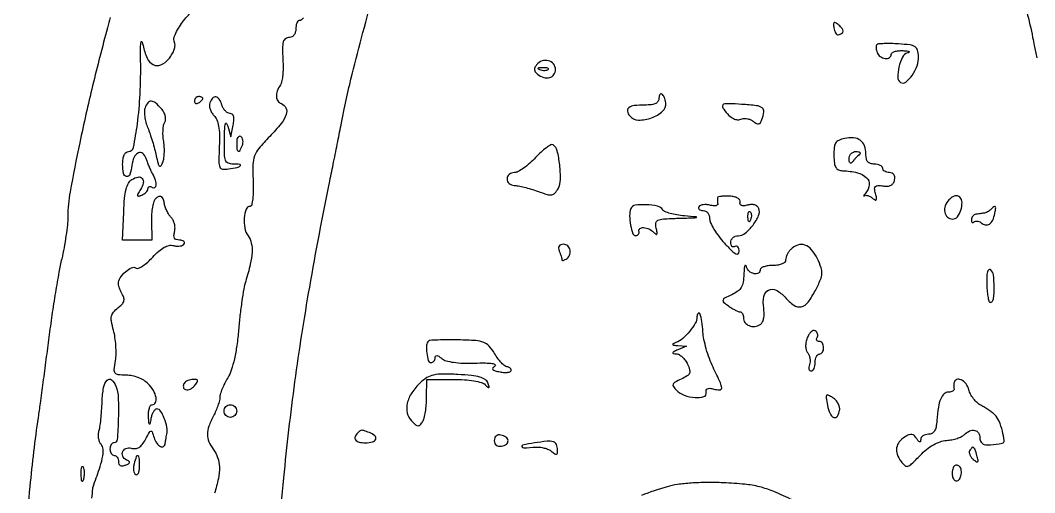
# Model space of a CAD drawing. Extents: x 0 to 5034, y 0 to 2560.
# Drawn here: x 1663.8 to 1904, y 1604.2 to 1716.1 of the extents above; entities that cross this region are included whole.
import ezdxf

# ---------------------------------------------------------------- set-up
doc = ezdxf.new("R2010")
doc.units = 0

msp = doc.modelspace()

# ---------------------------------------------------------------- linework, layer by layer
for points in [[(1723.983033, 1581.5, -0.006401), (1726.169754, 1607.678054, -0.00962), (1728.807759, 1630.440035, -0.009744), (1732.291356, 1652.865859, -0.006816), (1737.052876, 1678, 0.000376), (1737.964803, 1682.496251, 0.000304), (1738.937334, 1687.325, 0.000307), (1739.82931, 1691.781903, 0.000793), (1740.466001, 1695, -0.012252), (1741.765615, 1700.860086, -0.002818), (1744.255261, 1710.676617, -0.003012), (1746.903637, 1720.630469, -0.008636)], [(1680.726098, 1602.837804, -0.006817), (1680.933182, 1605.046619, -0.060143), (1681.153652, 1606, 0.00677), (1682.679255, 1610.39857, 0.035326), (1683.312784, 1612.882831, 0.070559), (1683.374083, 1614.487226, 0.148586), (1682.895953, 1615.62537, -0.081203), (1682.531146, 1616.247035, -0.052043), (1682.311772, 1617.056578, -0.050837), (1682.260758, 1617.91948, -0.065281), (1682.397433, 1618.702012, 0.040869), (1682.626557, 1619.719003, 0.00878), (1682.847267, 1621.514029, 0.009114), (1683.02898, 1623.608195, 0.008583), (1683.138652, 1625.75, -0.033622), (1683.474169, 1629.053564, -0.140221), (1684.330333, 1630.839344, -0.415705), (1685.372939, 1630.899012, -0.11896), (1686.393011, 1629.418213, -0.082221), (1686.954759, 1626.679882, -0.016888), (1686.97699, 1621.729535, -0.009569), (1686.732536, 1616.684649, -0.394563), (1686, 1616, 0.148195), (1685.618646, 1615.884432, 0.098894), (1685.29375, 1615.559375, 0.082425), (1685.074694, 1615.073457, 0.064853), (1685, 1614.5, 0.064853), (1685.074694, 1613.926543, 0.082425), (1685.29375, 1613.440625, 0.098894), (1685.618646, 1613.115568, 0.148195), (1686, 1613, -0.145266), (1686.381345, 1612.886819, -0.099317), (1686.70625, 1612.568594, -0.083434), (1686.925222, 1612.092793, -0.066306), (1687, 1611.531385, 0.093275), (1687.111475, 1610.939023, 0.18996), (1687.428281, 1610.597226, 0.150775), (1687.955891, 1610.518251, 0.053976), (1688.699438, 1610.714905, 0.0309), (1689.357444, 1611.015238, 0.160643), (1689.629388, 1611.300063, 0.339111), (1689.575078, 1611.55464, 0.096544), (1689.199438, 1611.766854, -0.16569), (1688.156097, 1612.560251, -0.219138), (1687.96738, 1613.72377, -0.22458), (1688.726542, 1614.602562, -0.169663), (1690.015053, 1614.706315, 0.083629), (1691.025087, 1614.616276, 0.118475), (1691.879997, 1614.893723, 0.095126), (1692.643855, 1615.590274, 0.039807), (1693.389318, 1616.773518, -0.005689), (1694.318581, 1618.499031, -0.220495), (1694.662493, 1618.750504, -0.368777), (1694.960225, 1618.584245, -0.011895), (1695.441653, 1617.183834, 0.070476), (1696.064398, 1615.88821, 0.121509), (1696.942928, 1615.085719, 0.267181), (1697.667929, 1615.102979, 0.234979), (1698.076511, 1615.75, -0.01172), (1698.125288, 1616.137861, -0.003607), (1698.216749, 1616.720312, -0.003607), (1698.328517, 1617.37071, -0.00395), (1698.446474, 1618, 0.093958), (1698.456379, 1619.699166, 0.047786), (1697.869878, 1621.761782, 0.0469), (1696.991089, 1623.507912, 0.25822), (1696.101775, 1624, 0.192664), (1695.701526, 1623.839827, 0.06362), (1695.294585, 1623.339062, 0.052367), (1694.942392, 1622.611254, 0.038964), (1694.705733, 1621.75, -0.00362), (1694.441828, 1620.431321, -0.574721), (1694.325405, 1620.392379, -0.200802), (1694.224735, 1620.598669, -0.002047), (1694.136182, 1622.25, -0.034549), (1694.156822, 1623.303435, -0.053976), (1694.333753, 1624.192188, -0.072061), (1694.626581, 1624.801136, -0.249675), (1695, 1625, 0.294691), (1695.787782, 1625.508462, 0.156733), (1695.924629, 1626.708539, 0.08771), (1695.269676, 1628.385376, 0.059585), (1694, 1630, 0.061599), (1692.989139, 1630.788356, 0.041932), (1691.678048, 1631.430597, 0.041195), (1690.245568, 1631.857035, 0.051795), (1688.869158, 1632, -0.022767), (1686.954318, 1632.087237, -0.213384), (1686.252116, 1632.481418, -0.185357), (1686.022973, 1633.302132, -0.016649), (1686.299721, 1635.459541, 0.036071), (1686.441505, 1637.052631, 0.020321), (1686.394941, 1638.993965, 0.020197), (1686.187804, 1640.959348, 0.031012), (1685.835515, 1642.633544, -0.01935), (1685.335073, 1644.764109, -0.096978), (1685.33671, 1645.98395, -0.13274), (1685.797764, 1646.917743, -0.049349), (1686.87875, 1647.924003, 0.038235), (1687.802804, 1648.746685, 0.105518), (1688.260886, 1649.482761, 0.13951), (1688.311429, 1650.212115, 0.090383), (1687.989111, 1651, -0.030203), (1687.62106, 1651.660761, -0.024787), (1687.307683, 1652.40558, -0.025475), (1687.088168, 1653.120893, -0.058523), (1687.015313, 1653.678571, -0.150024), (1687.410896, 1655.029628, -0.065001), (1688.648122, 1656.461856, -0.068636), (1690.110367, 1657.443965, -0.257462), (1691.176273, 1657.391057, 0.246577), (1691.754011, 1657.350511, 0.041773), (1692.758185, 1657.895111, 0.03732), (1693.934167, 1658.798491, 0.025256), (1695.136139, 1659.98791, -0.025971), (1696.571246, 1661.403976, -0.05545), (1697.840933, 1662.302777, -0.075367), (1698.986207, 1662.727032, -0.115534), (1700.03949, 1662.699924, 0.047166), (1700.830219, 1662.571086, 0.055662), (1701.587197, 1662.604381, 0.064697), (1702.201275, 1662.783877, 0.152064), (1702.558021, 1663.09388, 0.175788), (1702.629549, 1663.436942, 0.188743), (1702.461308, 1663.733827, 0.117061), (1702.044444, 1663.93472, 0.054056), (1701.442386, 1664, -0.081487), (1700.709661, 1664.120213, -0.1841), (1700.2825, 1664.472299, -0.147262), (1700.142295, 1665.085155, -0.047099), (1700.294349, 1666.017591, 0.068557), (1700.398226, 1666.887278, 0.05383), (1700.279175, 1667.830314, 0.055051), (1699.968026, 1668.701252, 0.083262), (1699.501792, 1669.355351, -0.0541), (1698.971099, 1670.015243, -0.03033), (1698.469309, 1670.915345, -0.029918), (1698.067792, 1671.897418, -0.042554), (1697.840811, 1672.812115, 0.039213), (1697.609677, 1673.770869, 0.155867), (1697.260248, 1674.256011, 0.219525), (1696.775253, 1674.356934, 0.083243), (1696.120944, 1674.085577, 0.144673), (1695.541587, 1673.430594, 0.051555), (1695.12818, 1672.238588, 0.040496), (1694.883474, 1670.618032, 0.022251), (1694.834446, 1668.611222), (1694.927004, 1664), (1691.459533, 1664), (1687.992062, 1664), (1688.246031, 1670.643919, -0.012415), (1688.452765, 1673.91917, -0.040133), (1688.817221, 1676.066943, -0.064036), (1689.377482, 1677.485237, -0.126967), (1690.202036, 1678.358549, -0.090555), (1691.656711, 1678.941098, -0.272314), (1692.629208, 1678.606424, -0.242546), (1692.881854, 1677.535678, -0.078677), (1692.226778, 1675.991522, 0.010476), (1691.595653, 1674.932158, 0.183726), (1691.535758, 1674.543609, 0.423702), (1691.756412, 1674.405638, 0.030927), (1692.514633, 1674.643989, 0.051929), (1693.082754, 1674.932698, 0.05597), (1693.563673, 1675.326202, 0.062951), (1693.891557, 1675.759778, 0.131179), (1694, 1676.166006, -0.126107), (1694.080068, 1676.478418, -0.188867), (1694.29375, 1676.656828, -0.147995), (1694.617398, 1676.666051, -0.072176), (1695, 1676.5, 0.256973), (1695.635106, 1676.467891, 0.281038), (1695.965349, 1676.982769, 0.092233), (1695.766668, 1678.20164, 0.036224), (1695.072998, 1679.763569, -0.014429), (1694.676314, 1680.5612, -0.008679), (1694.24983, 1681.528414, -0.008688), (1693.858883, 1682.505626, -0.014994), (1693.572472, 1683.333158, 0.141457), (1692.776958, 1684.536153, 0.298694), (1691.714451, 1684.669627, 0.178384), (1690.707406, 1683.614725, 0.072955), (1690.183578, 1681.672881, -0.048114), (1689.725926, 1679.566952, -0.367682), (1688.929605, 1679.072152, -0.321091), (1688.199568, 1679.780172, -0.044861), (1688, 1682, -0.03468), (1688.088388, 1683.272823, -0.074526), (1688.366542, 1684.213714, -0.111903), (1688.812929, 1684.789949, -0.173927), (1689.398509, 1685, 0.358132), (1690.572053, 1685.964239, 0.015697), (1691.498246, 1691.567918, 0.021374), (1692.128789, 1698.580915, 0.015048), (1692.262106, 1706.5, -0.003932), (1692.244989, 1709.671171, -0.038794), (1692.351569, 1711.000343, -0.756066), (1692.555756, 1711.024652, -0.050316), (1692.834636, 1710.103559, 0.058508), (1693.785234, 1707.139386, 0.164626), (1695.255421, 1705.572416, 0.22919), (1697.023409, 1705.501072, 0.111985), (1698.886031, 1706.868593, 0.041318), (1699.606219, 1707.852499, 0.045502), (1700.128527, 1708.911152, 0.050584), (1700.394777, 1709.887191, 0.133696), (1700.322681, 1710.601489, -0.204547), (1700.398733, 1712.649319, -0.048923), (1702.183463, 1715.637422, -0.048836), (1704.47322, 1718.176677, -0.251178)], [(1902.101158, 1718.040852, -0.019942), (1903.486588, 1712, 0.005589), (1903.858012, 1710.136574, 0.001492), (1904.491385, 1707.178125, 0.001512)], [(1685.025417, 1716.757346, -0.012381), (1684.420867, 1714.29879, 0.007056), (1680.890329, 1700.573062, 0.007579), (1677.83674, 1687.075887, 0.006673), (1675.550447, 1675.438395, 0.044523), (1675.010505, 1669.563889, -0.025124), (1674.908279, 1667.63347, -0.010018), (1674.582583, 1665.002743, -0.009884), (1674.117409, 1662.17391, -0.01227), (1673.5685, 1659.563889, 0.013258), (1672.910296, 1656.403163, 0.004092), (1672.084397, 1651.609392, 0.00409), (1671.248065, 1646.230427, 0.004482), (1670.526427, 1641, -0.000665), (1669.84128, 1635.737627, -0.00059), (1669.114462, 1630.2625, -0.000592), (1668.448539, 1625.335353, -0.001816), (1667.981391, 1622, 0.011962), (1666.028646, 1605.648869, 0.004812), (1664.11103, 1583.2268, 0.004855)], [(1730.815633, 1716.665262, -0.27805), (1729.75, 1716.007802, 0.235061), (1729.462433, 1715.860952, 0.069969), (1729.220313, 1715.414792, 0.053772), (1729.054752, 1714.766546, 0.035668), (1729, 1714, -0.072314), (1728.888136, 1713.230589, -0.08892), (1728.5625, 1712.583333, -0.10214), (1728.075754, 1712.153209, -0.130775), (1727.5, 1712, 0.144499), (1726.548977, 1711.719296, 0.191525), (1726.03081, 1710.990876, 0.06478), (1725.858738, 1709.439484, 0.006776), (1725.977751, 1705.775284, -0.020686), (1725.984825, 1704.255788, -0.021914), (1725.864919, 1702.770089, -0.022179), (1725.649742, 1701.506736, -0.086526), (1725.352764, 1700.775284, 0.049958), (1724.604689, 1699.25956, 0.102757), (1724.402838, 1697.957855, 0.144634), (1724.750735, 1696.968798, 0.14574), (1725.579405, 1696.331156, -0.196959), (1726.672251, 1695.302093, -0.194056), (1726.737386, 1693.793893, -0.084692), (1725.518953, 1691.611367, -0.021315), (1722.822274, 1688.541498, 0.015767), (1720.283168, 1685.714863, 0.085405), (1719.244715, 1683.942244, 0.084838), (1718.855091, 1681.919251, 0.015448), (1718.893009, 1678.087878, -0.014554), (1718.920409, 1675.743079, -0.024501), (1718.789845, 1673.779992, -0.021883), (1718.551816, 1672.297141, -0.355953), (1718.187312, 1672, 0.311493), (1717.218329, 1671.33147, 0.073513), (1716.77318, 1669.304337, 0.063907), (1716.914156, 1666.886394, 0.106686), (1717.701785, 1665.015375, -0.098081), (1718.46859, 1663.27721, -0.068252), (1718.648314, 1661.133617, -0.045638), (1718.235231, 1658.281993, -0.015581), (1717.134216, 1654.244579, 0.030342), (1716.704808, 1652.464628, 0.007664), (1716.22798, 1649.523592, 0.007792), (1715.786208, 1646.139775, 0.007797), (1715.450201, 1642.744579, -0.013941), (1715.037381, 1639.038455, -0.020873), (1714.452588, 1635.834803, -0.024107), (1713.72855, 1633.223702, -0.056144), (1712.88195, 1631.381966, 0.019353), (1712.161598, 1630.076863, 0.020002), (1711.552823, 1628.734042, 0.020187), (1711.120908, 1627.533213, 0.076374), (1711, 1626.746273, -0.063201), (1710.901767, 1625.97223, -0.019023), (1710.561185, 1624.833036, -0.018734), (1710.07796, 1623.572289, -0.019315), (1709.506161, 1622.364307, 0.034088), (1708.426833, 1619.898401, 0.085114), (1708.086318, 1617.96812, 0.101102), (1708.430454, 1616.241443, 0.062409), (1709.468197, 1614.44113, -0.081017), (1710.498676, 1612.489864, -0.074067), (1710.897771, 1610.250119, -0.057095), (1710.662772, 1607.511303, -0.02572), (1709.765226, 1604.012141, -0.028431)], [(1846.742979, 1602.373596, 0.013797), (1842.177407, 1604.431463, 0.037597), (1838.815946, 1605.548084, 0.037259), (1835.308051, 1606.154114, 0.013348), (1830.242979, 1606.508718, 0.012922), (1826.303762, 1606.577103, 0.015647), (1822.610842, 1606.430137, 0.017159), (1819.385302, 1606.088958, 0.035414), (1816.906447, 1605.559325, 0.023273), (1810.837055, 1603.495111, 0.036412)]]:
    msp.add_lwpolyline(points, format="xyb")
for points in [[(1856.425622, 1714.305807, 0.03958), (1856.581016, 1713.626388, 0.061372), (1856.829593, 1713.079414, 0.083825), (1857.12673, 1712.738163, 0.231308), (1857.428663, 1712.666667, 0.070797), (1858.299195, 1712.997787, 0.252118), (1858.611354, 1713.482629, 0.196363), (1858.410124, 1714.111476, 0.045175), (1857.604459, 1714.913307, 0.020399), (1856.832133, 1715.50279, 0.278638), (1856.493884, 1715.525707, 0.296217), (1856.330625, 1715.2399, 0.022192)], [(1866.620452, 1710.287119, 0.153159), (1866.472472, 1710.003874, 0.051768), (1866.437644, 1709.534341, 0.045713), (1866.505591, 1708.974442, 0.038589), (1866.67589, 1708.402234, 0.149596), (1867.396391, 1707.480361, 0.123114), (1868.567537, 1707.032283, 0.167329), (1869.575593, 1707.248372, 0.262824), (1870, 1708, -0.248438), (1870.198552, 1708.374937, -0.071558), (1870.807812, 1708.672175, -0.053796), (1871.696585, 1708.855609, -0.034564), (1872.75, 1708.883999, -0.014795), (1873.726571, 1708.813813, -0.090845), (1874.209182, 1708.673715, -0.562512), (1874.223033, 1708.50576, -0.092395), (1873.855726, 1708.331035, 0.216025), (1872.670469, 1707.362217, 0.057411), (1871.823546, 1705.008009, 0.058166), (1871.543802, 1702.574117, 0.259462), (1872.219803, 1701.364154, 0.314878), (1873.452591, 1701.433913, 0.075138), (1874.938538, 1703.01567, 0.064042), (1876.119242, 1705.30437, 0.098343), (1876.456529, 1707.501715, 0.054862), (1876.221038, 1709.025194, 0.188833), (1875.637574, 1709.815021, 0.111365), (1874.458639, 1710.231343, 0.013698), (1871.72101, 1710.479099, 0.010305), (1869.916727, 1710.55538, 0.014817), (1868.317834, 1710.542606, 0.010523), (1867.007049, 1710.465617, 0.178275)], [(1786.031357, 1705.537783, 0.059128), (1785.617012, 1704.897852, 0.138195), (1785.514766, 1704.341767, 0.14386), (1785.718811, 1703.828785, 0.066181), (1786.237669, 1703.321326, 0.084789), (1787.728649, 1702.558422, 0.139054), (1789.136446, 1702.519784, 0.17962), (1790.119686, 1703.198749, 0.153949), (1790.5, 1704.404671, 0.170357), (1790.035883, 1705.727331, 0.163308), (1788.838942, 1706.498071, 0.147205), (1787.317217, 1706.431108, 0.136281)], [(1788.729167, 1704.395833, -0.126455), (1788.402231, 1704.202593, -0.060344), (1787.916927, 1704.123424, -0.05415), (1787.359369, 1704.160852, -0.051402), (1786.8125, 1704.316886, -0.054073), (1786.395823, 1704.538436, -0.470617), (1786.37858, 1704.720685, -0.168741), (1786.670344, 1704.862007, -0.018894), (1787.416667, 1704.921053, -0.028489), (1788.112848, 1704.910055, -0.077125), (1788.592839, 1704.799335, -0.208169), (1788.77538, 1704.614691, -0.296942)], [(1815, 1697.666667, -0.129071), (1814.797713, 1696.896096, -0.149526), (1814.25, 1696.375, -0.089686), (1813.256648, 1696.084237, -0.026471), (1811.666667, 1696, 0.026411), (1809.163958, 1695.867709, 0.129848), (1807.853515, 1695.368657, 0.295219), (1807.529259, 1694.543794, 0.123914), (1808.067335, 1693.418867, 0.219236), (1810.127659, 1692.432676, 0.090953), (1813.243382, 1692.956682, 0.094906), (1815.876053, 1694.525043, 0.252682), (1816.600715, 1696.514744, 0.052165), (1816.25855, 1697.854968, 0.149299), (1815.682513, 1698.611751, 0.452075), (1815.212115, 1698.503901, 0.124706)], [(1693.305039, 1695.352536, 0.092229), (1693.148847, 1694.506075, 0.03309), (1693.232043, 1693.277644, 0.031478), (1693.504337, 1691.911327, 0.032333), (1693.944299, 1690.602536, -0.014957), (1694.48483, 1689.162225, -0.008396), (1695.05924, 1687.383245, -0.008372), (1695.579577, 1685.565407, -0.013514), (1695.9544, 1684, 0.009287), (1696.376754, 1682.167827, 0.120891), (1696.700731, 1681.554166, 0.471643), (1697.043783, 1681.566858, 0.060954), (1697.470277, 1682.293687, 0.065174), (1697.732537, 1683.210116, 0.025211), (1697.862262, 1684.527542, 0.024445), (1697.8606, 1685.987465, 0.027721), (1697.713266, 1687.379506, -0.026811), (1697.567384, 1688.734286, -0.027667), (1697.569627, 1690.082656, -0.028757), (1697.70315, 1691.243875, -0.095689), (1697.974491, 1691.958725, 0.125254), (1698.178354, 1692.607713, 0.076721), (1698.099441, 1693.410464, 0.065008), (1697.751169, 1694.279995, 0.049366), (1697.162736, 1695.122906, 0.03549), (1695.809313, 1696.493629, 0.166859), (1694.800402, 1696.908496, 0.244146), (1693.987401, 1696.54595, 0.076649)], [(1705, 1696.940983, 0.108972), (1705.078288, 1696.586039, 0.182303), (1705.29375, 1696.3746, 0.161196), (1705.6179, 1696.343488, 0.082592), (1706, 1696.5, 0.029505), (1706.382774, 1696.768994, 0.035638), (1706.70625, 1697.066025, 0.038439), (1706.934461, 1697.34829, 0.151918), (1707, 1697.559017, 0.210953), (1706.92554, 1697.727648, 0.081139), (1706.70625, 1697.870461, 0.061769), (1706.382849, 1697.967655, 0.042167), (1706, 1698, 0.105053), (1705.618444, 1697.918938, 0.099167), (1705.29375, 1697.688914, 0.09642), (1705.076123, 1697.345238, 0.093332)], [(1708.649478, 1696.528939, 0.107833), (1708.546259, 1695.853165, 0.062077), (1708.700228, 1695.040575, 0.05767), (1709.071918, 1694.222506, 0.061006), (1709.614943, 1693.527914, -0.099594), (1710.303442, 1692.492613, -0.053847), (1710.729152, 1691.01628, -0.03859), (1710.923489, 1688.998332, -0.015881), (1710.888044, 1686.248975, 0.006432), (1710.770848, 1682.563163, 0.100877), (1710.997865, 1681.330678, 0.273441), (1711.648525, 1680.832196, 0.065545), (1713.06559, 1680.847781, 0.013704), (1715.125535, 1681.199912, 0.154046), (1715.844066, 1681.594691, 0.62228), (1715.726377, 1681.916525, 0.026741), (1714.166667, 1682, -0.09964), (1712.98606, 1682.237629, -0.210128), (1712.355505, 1682.90196, -0.082464), (1712.097358, 1684.31628, -0.008329), (1712.09968, 1687.75, -0.00569), (1712.176473, 1690.423643, -0.051487), (1712.342824, 1691.579181, -0.627896), (1712.597524, 1691.63176, -0.093807), (1712.915225, 1691), (1713.631089, 1688.5), (1714.176873, 1691.25, 0.028786), (1714.348502, 1692.482483, 0.086827), (1714.270504, 1693.324127, 0.155761), (1713.954666, 1693.811852, 0.173482), (1713.428716, 1694, -0.133626), (1712.886729, 1694.14748, -0.068152), (1712.328405, 1694.5875, -0.060128), (1711.838989, 1695.235127, -0.05498), (1711.5, 1696, 0.059343), (1710.871304, 1697.385884, 0.2139), (1710.092186, 1697.924555, 0.269436), (1709.309418, 1697.645104, 0.083976)], [(1830.332261, 1695, 0.026303), (1831.58228, 1693.557647, 0.079559), (1832.617561, 1692.778214, 0.116047), (1833.605354, 1692.520204, 0.098022), (1834.672051, 1692.704396, -0.091546), (1835.290937, 1692.819462, -0.056149), (1836.030482, 1692.73708, -0.053829), (1836.771245, 1692.482793, -0.06371), (1837.395952, 1692.086352, 0.045351), (1838.103266, 1691.600285, 0.188082), (1838.607019, 1691.529488, 0.195929), (1839.012584, 1691.818507, 0.049611), (1839.383217, 1692.556264, 0.057463), (1839.849524, 1694.370291, 0.272468), (1839.452978, 1695.320873, 0.133625), (1838.131457, 1695.84547, 0.012267), (1834.582261, 1696.15745, 0.006362), (1831.498599, 1696.31306, 0.076043), (1830.316732, 1696.177624, 0.372948), (1830.024988, 1695.742801, 0.135447)], [(1715, 1687.059017, 0.020503), (1715.063011, 1685.523001, 0.275668), (1715.377209, 1685.082867, 0.395517), (1715.794126, 1685.230543, 0.027681), (1716.349337, 1686.467975, 0.066719), (1716.493102, 1687.073335, 0.072258), (1716.466258, 1687.678351, 0.081026), (1716.279146, 1688.190464, 0.126981), (1715.956326, 1688.526992, 0.214542), (1715.594852, 1688.57458, 0.177225), (1715.280921, 1688.339579, 0.099152), (1715.068264, 1687.806756, 0.045552)], [(1785.771774, 1683.549839, -0.024617), (1784.395541, 1682.191029, -0.028463), (1782.954768, 1681.042765, -0.029364), (1781.64367, 1680.225744, -0.12529), (1780.756925, 1680, 0.173912), (1779.537919, 1679.562776, 0.223557), (1779.034598, 1678.499609, 0.220446), (1779.530954, 1677.422102, 0.17168), (1780.75, 1676.956107, -0.043539), (1781.668773, 1676.852681, -0.011864), (1783.094417, 1676.529613, -0.011907), (1784.700462, 1676.084458, -0.012129), (1786.273549, 1675.56585, 0.01272), (1788.549204, 1674.818604, 0.105229), (1789.627638, 1674.729813, 0.183604), (1790.367438, 1675.125079, 0.056444), (1791.098798, 1676.184606, 0.118589), (1791.657931, 1678.326726, 0.032961), (1791.494932, 1681.818171, 0.030069), (1790.907404, 1685.186906, 0.198661), (1789.927837, 1686.544599, 0.269547), (1789.392814, 1686.559045, 0.031214), (1788.336512, 1685.893859, 0.030762), (1787.085274, 1684.869748, 0.020213)], [(1858.927436, 1688.068596, 0.052051), (1857.57106, 1687.616796, 0.149669), (1856.835092, 1686.967808, 0.117285), (1856.487897, 1685.91121, 0.026183), (1856.427436, 1684, 0.024038), (1856.551111, 1682.205111, 0.102682), (1856.888605, 1681.191809, 0.163524), (1857.507693, 1680.648318, 0.090735), (1858.5, 1680.431299, -0.049434), (1861.982058, 1679.964995, -0.132878), (1864.161205, 1678.785483, -0.228877), (1864.789788, 1677.117873, -0.154389), (1863.991667, 1675.208333, 0.010565), (1863.640137, 1674.774628, 0.05264), (1863.475264, 1674.508597, 0.571981), (1863.513673, 1674.451169, 0.143318), (1863.649657, 1674.499657, -0.162977), (1863.996698, 1674.608572, -0.066613), (1864.491353, 1674.53278, -0.056282), (1865.046684, 1674.299616, -0.045723), (1865.579316, 1673.934173, 0.037275), (1866.189254, 1673.50038, 0.406373), (1866.456019, 1673.562358, 0.194354), (1866.529955, 1673.953944, 0.014619), (1866.282088, 1675.029296, -0.036517), (1866.071432, 1676.168968, -0.227378), (1866.26266, 1676.7141, -0.205057), (1866.825604, 1676.940096, -0.029656), (1868.086112, 1676.836447, 0.048678), (1869.167761, 1676.788761, 0.107201), (1869.961829, 1677.0058, 0.131339), (1870.494834, 1677.494026, 0.093207), (1870.798674, 1678.25, 0.07384), (1870.833897, 1678.970184, 0.128784), (1870.627589, 1679.527219, 0.142332), (1870.193724, 1679.876044, 0.098922), (1869.573324, 1680, -0.06169), (1868.971718, 1680.07451, -0.080104), (1868.462164, 1680.29375, -0.097747), (1868.121089, 1680.618613, -0.154938), (1868, 1681, 0.191087), (1867.848523, 1681.381882, 0.088204), (1867.4125, 1681.70625, 0.068025), (1866.765418, 1681.926307, 0.048028), (1866, 1682, -0.074697), (1865.077416, 1682.138602, -0.144289), (1864.4603, 1682.547194, -0.125567), (1864.110807, 1683.271558, -0.049969), (1864, 1684.377555, 0.086737), (1863.658259, 1686.332718, 0.150029), (1862.676074, 1687.641161, 0.14039), (1861.074255, 1688.226023, 0.072289)], [(1862.4283, 1684.25, 0.019542), (1862.02775, 1683.890763, 0.01106), (1861.569889, 1683.426563, 0.011028), (1861.128314, 1682.937434, 0.017789), (1860.776946, 1682.5, -0.111066), (1860.485745, 1682.250498, -0.327207), (1860.239691, 1682.28649, -0.159858), (1860.068396, 1682.618706, -0.037587), (1860.015313, 1683.25, -0.092982), (1860.13542, 1683.922707, -0.098893), (1860.490372, 1684.489797, -0.101386), (1861.027441, 1684.867015, -0.102919), (1861.666667, 1685, -0.043317), (1862.247958, 1684.949546, -0.152297), (1862.577897, 1684.779687, -0.297449), (1862.631514, 1684.533999, -0.129577)], [(1828.881579, 1674.033022, 0.044665), (1828.847067, 1673.767694, 0.017566), (1828.845241, 1673.398731, 0.017221), (1828.871212, 1672.99738, 0.020592), (1828.924169, 1672.622231, -0.274543), (1828.817229, 1672.333284, -0.12555), (1828.438164, 1672.159137, -0.072349), (1827.815108, 1672.136439, -0.036953), (1827.043586, 1672.278351, 0.045254), (1826.221052, 1672.415595, 0.054303), (1825.437206, 1672.389237, 0.063353), (1824.804012, 1672.214916, 0.156775), (1824.441979, 1671.90612, 0.159385), (1824.358858, 1671.562686, 0.191145), (1824.504431, 1671.266173, 0.126121), (1824.884171, 1671.065685, 0.05878), (1825.440983, 1671, -0.120393), (1826.04458, 1670.852525, -0.104296), (1826.549545, 1670.438209, -0.093266), (1826.884499, 1669.810014, -0.076111), (1827, 1669.055651, 0.110442), (1827.22229, 1668.061563, 0.026556), (1828.026722, 1666.564544, 0.025989), (1829.157348, 1664.90533, 0.023201), (1830.495222, 1663.305651, 0.009858), (1832.246022, 1661.473213, 0.067613), (1833.234042, 1660.716736, 0.316149), (1833.743286, 1660.764742, 0.218834), (1833.995222, 1661.309017, 0.055346), (1833.924911, 1661.957891, 0.119964), (1833.704847, 1662.405088, 0.190334), (1833.378312, 1662.582854, 0.170612), (1833, 1662.5, -0.139169), (1832.620352, 1662.392057, -0.191142), (1832.29375, 1662.521475, -0.138808), (1832.073267, 1662.889346, -0.066118), (1832, 1663.440983, -0.110887), (1832.134095, 1664.038193, -0.098159), (1832.514062, 1664.55127, -0.092924), (1833.081781, 1664.901182, -0.087493), (1833.75, 1665.031425, 0.169574), (1835.439981, 1665.655811, 0.05782), (1837.27801, 1667.568771, 0.058088), (1838.605105, 1669.813812, 0.198608), (1838.647826, 1671.475366, 0.123478), (1838.283385, 1671.994455, 0.10309), (1837.693105, 1672.322706, 0.084726), (1836.916685, 1672.426588, 0.05499), (1836.018582, 1672.294608, -0.035735), (1835.114074, 1672.125958, -0.121339), (1834.523391, 1672.20234, -0.220414), (1834.232971, 1672.503762, -0.141521), (1834.20741, 1672.997292, 0.20388), (1834.117824, 1673.510515, 0.119205), (1833.657286, 1673.946873, 0.077293), (1832.843573, 1674.259561, 0.038824), (1831.75, 1674.408082, 0.018374), (1830.687573, 1674.430007, 0.028484), (1829.773026, 1674.363067, 0.0276), (1829.076907, 1674.232649, 0.285333)], [(1883.678204, 1673.535347, 0.109774), (1882.791484, 1672.141917, 0.134743), (1882.668383, 1670.609881, 0.167648), (1883.329767, 1669.454481, 0.181631), (1884.539601, 1669, 0.229434), (1885.658915, 1669.542155, 0.088101), (1886.498516, 1671.105213, 0.084855), (1886.768222, 1672.91579, 0.193349), (1886.235051, 1674.164949, 0.133379), (1885.718077, 1674.461089, 0.124754), (1885.108086, 1674.465229, 0.091474), (1884.419533, 1674.154531, 0.044799)], [(1808.34436, 1671.455005, 0.097256), (1808.052918, 1669.782329, 0.041513), (1808.290569, 1667.513712, 0.038974), (1808.834186, 1665.512652, 0.35382), (1809.554098, 1665.073765, 0.099187), (1809.89578, 1665.190952, 0.112163), (1810.148704, 1665.427294, 0.113639), (1810.272563, 1665.747032, 0.103926), (1810.25, 1666.1, -0.32361), (1810.48677, 1666.738699, -0.166406), (1811.35411, 1666.969481, -0.092858), (1812.634862, 1666.635733, -0.086539), (1813.74405, 1665.85595, 0.034134), (1814.284803, 1665.384387, 0.450059), (1814.51558, 1665.430421, 0.185525), (1814.575594, 1665.799439, 0.012531), (1814.327419, 1666.85595, -0.09497), (1814.247804, 1668.053079, -0.264906), (1814.733233, 1668.703864, -0.088782), (1816.04345, 1669.017422, -0.007007), (1819.633369, 1669.174707, 0.000597), (1823.442678, 1669.2927, 0.089762), (1823.868576, 1669.384012, 0.783441), (1823.85324, 1669.486477, 0.001351), (1821.016428, 1669.743618, -0.019811), (1819.253386, 1669.969297, -0.025773), (1817.664483, 1670.322044, -0.025064), (1816.406935, 1670.738942, -0.163173), (1815.901631, 1671.159164, 0.203397), (1814.658538, 1672.038953, 0.043892), (1811.986755, 1672.379711, 0.043388), (1809.354647, 1672.254344, 0.274088)], [(1893.583333, 1671.25, -0.044385), (1893.229118, 1670.95365, -0.031142), (1892.784375, 1670.683594, -0.031558), (1892.32214, 1670.476977, -0.055489), (1891.916667, 1670.375, -0.00094), (1891.493676, 1670.318129, -0.000516), (1890.975521, 1670.25, -0.000514), (1890.449447, 1670.181932, -0.000823), (1890, 1670.125, 0.109887), (1889.618242, 1669.98856, 0.087685), (1889.29375, 1669.69401, 0.082724), (1889.075466, 1669.288424, 0.082351), (1889, 1668.833333, 0.057388), (1889.046271, 1668.43152, 0.172529), (1889.193285, 1668.20266, 0.253554), (1889.407824, 1668.167715, 0.113033), (1889.657991, 1668.324657, -0.162415), (1890.003915, 1668.497504, -0.084854), (1890.49076, 1668.483898, -0.069559), (1891.040868, 1668.291692, -0.054477), (1891.568963, 1667.942766, 0.175508), (1892.518803, 1667.601155, 0.186982), (1893.43721, 1667.959409, 0.116384), (1894.187895, 1669.062712, 0.053843), (1894.633396, 1670.75, 0.019987), (1894.735739, 1671.671635, 0.308521), (1894.583113, 1671.933391, 0.296673), (1894.276859, 1671.892602, 0.019049)], [(1836.683114, 1668.8125, -0.054073), (1836.461564, 1668.395823, -0.470617), (1836.279315, 1668.37858, -0.168741), (1836.137993, 1668.670344, -0.018894), (1836.078947, 1669.416667, -0.028489), (1836.089945, 1670.112848, -0.077125), (1836.200665, 1670.592839, -0.208169), (1836.385309, 1670.77538, -0.296942), (1836.604167, 1670.729167, -0.126455), (1836.797407, 1670.402231, -0.060344), (1836.876576, 1669.916927, -0.05415), (1836.839148, 1669.359369, -0.051402)], [(1791.393011, 1661.418213, -0.009199), (1791.625403, 1660.777619, -0.010735), (1791.821697, 1660.160889, -0.00979), (1791.965769, 1659.634378, -0.061959), (1792, 1659.359196, 0.30111), (1792.084818, 1659.231122, 0.136025), (1792.29375, 1659.2037, 0.070413), (1792.61614, 1659.296571, 0.033138), (1793, 1659.5, 0.149407), (1793.802761, 1660.414167, 0.150036), (1793.955576, 1661.619284, 0.16778), (1793.4094, 1662.609195, 0.185627), (1792.393011, 1663, 0.076855), (1791.737605, 1662.898658, 0.176865), (1791.348199, 1662.59835, 0.16701), (1791.230887, 1662.103551, 0.067159)], [(1846.2, 1661.8, 0.047088), (1845.740724, 1661.24499, 0.037433), (1845.3525, 1660.570625, 0.038655), (1845.086276, 1659.884742, 0.073375), (1845, 1659.3, -0.19789), (1844.783935, 1658.775456, -0.095394), (1844.173077, 1658.358333, -0.066386), (1843.218979, 1658.087766, -0.035953), (1842, 1658, 0.031626), (1840.850749, 1657.927234, 0.048861), (1839.88125, 1657.70625, 0.06271), (1839.209557, 1657.384262, 0.254951), (1839, 1657, -0.263378), (1838.5488, 1656.202853, -0.193217), (1837.524598, 1656.038672, -0.130524), (1836.349721, 1656.653854, -0.144301), (1835.689326, 1657.75, 0.191053), (1835.508297, 1657.996641, 0.491946), (1835.332266, 1657.931526, 0.055226), (1835.189101, 1657.194254, 0.012288), (1835.116001, 1655.910515, -0.032984), (1834.9303, 1654.026497, -0.092536), (1834.479151, 1652.785714, -0.10414), (1833.647214, 1651.876083, -0.048769), (1832.259991, 1651.072598, 0.010422), (1830.535901, 1650.243231, 0.204385), (1830.165124, 1649.801564, 0.296511), (1830.302553, 1649.32607, 0.020393), (1831.45112, 1648.412083, 0.018186), (1832.249786, 1647.871525, 0.020697), (1833.052593, 1647.414799, 0.020385), (1833.759527, 1647.086217, 0.098903), (1834.19113, 1647, -0.168162), (1834.499717, 1646.893194, -0.094859), (1834.762394, 1646.590803, -0.075597), (1834.939998, 1646.139833, -0.056126), (1835, 1645.606989, 0.161718), (1835.366978, 1644.502042, 0.136067), (1836.346496, 1643.743397, 0.121318), (1837.67474, 1643.546624, 0.115306), (1838.970443, 1643.981733, 0.136233), (1839.472502, 1644.524537, 0.067689), (1839.787971, 1645.415077, 0.053946), (1839.901755, 1646.578508, 0.033871), (1839.795127, 1647.942531, -0.083631), (1839.852819, 1650.670598, -0.234397), (1840.975538, 1652.152077, -0.245127), (1842.786257, 1652.117752, -0.089077), (1844.849442, 1650.458147, 0.059447), (1846.948902, 1648.555186, 0.213448), (1848.681185, 1648.209433, 0.179663), (1850.299673, 1649.267763, 0.041125), (1852.048503, 1652.095073, 0.015326), (1853.249873, 1654.639705, 0.087071), (1853.599768, 1656.089949, 0.102028), (1853.405383, 1657.466194, 0.024855), (1852.521909, 1659.595073, 0.064278), (1851.155723, 1661.719752, 0.134652), (1849.550504, 1662.825683, 0.167887), (1847.852756, 1662.830628, 0.114405)], [(1892.619562, 1653.414822, 0.016896), (1892.721685, 1651.738489, 0.029812), (1892.93466, 1650.368648, 0.03275), (1893.211728, 1649.402649, 0.404039), (1893.524341, 1649.248531, 0.294973), (1894.229144, 1650.107402, 0.02917), (1894.383535, 1652.90228, 0.031334), (1894.196831, 1655.73621, 0.189577), (1893.5, 1657.002279, 0.374845), (1893.096096, 1656.992453, 0.148206), (1892.789574, 1656.475174, 0.051969), (1892.625082, 1655.280433, 0.015009)], [(1824, 1645.819676, -0.129506), (1823.603243, 1644.31356, -0.043211), (1822.302805, 1642.41892, -0.043426), (1820.628027, 1640.707883, -0.085649), (1819, 1639.735466, 0.022141), (1818.327836, 1639.441863, 0.4578), (1818.278434, 1639.253161, 0.215836), (1818.528147, 1639.102436, 0.010857), (1819.5, 1639.008662), (1821.5, 1638.859429), (1819.5, 1638, 0.010462), (1818.536226, 1637.561743, 0.178688), (1818.298266, 1637.316068, 0.491489), (1818.393203, 1637.141387, 0.028795), (1819.089485, 1637.070285, -0.119078), (1819.77692, 1636.871694, -0.055794), (1820.529955, 1636.322941, -0.050753), (1821.229304, 1635.538575, -0.049845), (1821.761169, 1634.624832, -0.036006), (1822.265664, 1633.266198, -0.172544), (1822.218367, 1632.453914, -0.15817), (1821.663532, 1631.813117, -0.028984), (1820.259744, 1631.072486, 0.018248), (1818.82128, 1630.352588, 0.170203), (1818.364026, 1629.844831, 0.257903), (1818.425475, 1629.282635, 0.042958), (1819.151109, 1628.42032, 0.111726), (1821.002054, 1627.252461, 0.065996), (1823.570198, 1626.709004, 0.089615), (1825.632888, 1626.920161, 0.39342), (1826.20741, 1627.877769, -0.109578), (1826.212568, 1628.449021, -0.227372), (1826.48449, 1628.789123, -0.139686), (1827.0505, 1628.887229, -0.037474), (1827.95741, 1628.721388, 0.06001), (1829.403419, 1628.523655, 0.427593), (1829.848247, 1628.974491, 0.100864), (1829.567672, 1630.170168, 0.004826), (1827.804813, 1633.903202, -0.025033), (1826.950517, 1635.919389, -0.018348), (1826.19992, 1638.230451, -0.018628), (1825.650047, 1640.476529, -0.038615), (1825.423951, 1642.266455, 0.027806), (1825.167397, 1644.723091, 0.055431), (1824.645863, 1646.604584, 0.601708), (1824.252937, 1646.646508, 0.149536)], [(1850.106707, 1640.814245, 0.043343), (1849.813934, 1639.778052, 0.055709), (1849.737393, 1638.791549, 0.06359), (1849.877253, 1637.929708, 0.097872), (1850.227041, 1637.262735, -0.077165), (1850.565379, 1636.677401, -0.055022), (1850.760448, 1635.944551, -0.054801), (1850.791472, 1635.183103, -0.074547), (1850.64326, 1634.512735, 0.055413), (1850.49183, 1633.933466, 0.099359), (1850.517819, 1633.444366, 0.146758), (1850.71124, 1633.123578, 0.186304), (1851.031385, 1633, 0.196096), (1851.401391, 1633.150917, 0.086521), (1851.715469, 1633.5875, 0.06642), (1851.92871, 1634.234506, 0.046464), (1852, 1635, -0.048028), (1852.073693, 1635.765418, -0.068025), (1852.29375, 1636.4125, -0.088204), (1852.618118, 1636.848523, -0.191087), (1853, 1637, 0.148195), (1853.381354, 1637.115568, 0.098894), (1853.70625, 1637.440625, 0.082425), (1853.925306, 1637.926543, 0.064853), (1854, 1638.5, 0.06887), (1853.920655, 1639.073318, 0.085131), (1853.688914, 1639.559375, 0.099915), (1853.344827, 1639.884374, 0.140337), (1852.940983, 1640, -0.098926), (1852.581552, 1640.071817, -0.176081), (1852.362055, 1640.273452, -0.169366), (1852.318355, 1640.57557, -0.090666), (1852.457295, 1640.930902, 0.109292), (1852.598219, 1641.334604, 0.099809), (1852.562595, 1641.774396, 0.095234), (1852.355393, 1642.182623, 0.089651), (1852.007853, 1642.495146, 0.215585), (1851.548862, 1642.554642, 0.107467), (1851.026674, 1642.262635, 0.075027), (1850.517237, 1641.654156, 0.046348)], [(1760.415576, 1640.083333, 0.184152), (1759.970971, 1639.087378, 0.042553), (1760.025956, 1637.218483, 0.042104), (1760.378579, 1635.466558, 0.333615), (1761, 1635, 0.111474), (1761.381483, 1635.086121, 0.100072), (1761.70625, 1635.329718, 0.094595), (1761.924111, 1635.693871, 0.087854), (1762, 1636.122445, -0.139478), (1762.111323, 1636.513751, -0.289217), (1762.385561, 1636.647372, -0.120628), (1762.856179, 1636.475704, -0.025719), (1763.559369, 1635.950728, 0.107195), (1764.590199, 1635.415181, 0.031445), (1766.347747, 1635.053956, 0.026951), (1768.612374, 1634.858839, 0.016223), (1771.309369, 1634.859882, -0.009516), (1773.886059, 1634.89544, -0.034253), (1775.524209, 1634.774468, -0.123846), (1776.165942, 1634.511708, -0.519681), (1776.15805, 1634.165753, 0.079958), (1775.672743, 1633.714524, 0.363206), (1775.685112, 1633.357104, 0.145385), (1776.176887, 1633.055135, 0.018263), (1777.40805, 1632.772826, 0.030541), (1778.401523, 1632.645145, 0.05179), (1779.238615, 1632.675907, 0.073144), (1779.811831, 1632.844623, 0.292574), (1780, 1633.138672, 0.117059), (1779.922015, 1633.467209, 0.100551), (1779.701932, 1633.746985, 0.092886), (1779.372817, 1633.934807, 0.08353), (1778.985302, 1634, -0.177052), (1778.478576, 1634.18524, -0.029495), (1777.714391, 1634.911441, -0.029211), (1776.880475, 1635.914659, -0.022183), (1776.083692, 1637.102776, 0.042972), (1774.766317, 1638.900999, 0.123155), (1773.504048, 1639.778645, 0.075513), (1771.628269, 1640.181874, 0.009744), (1767.513967, 1640.352776, 0.005946), (1764.922783, 1640.379037, 0.009046), (1762.672154, 1640.334357, 0.004365), (1760.778632, 1640.245923, 0.184892)], [(1758.477359, 1630.220281, 0.060302), (1756.465451, 1627.840247, 0.089358), (1755.396629, 1625.333758, 0.111134), (1755.388599, 1623.021092, 0.142872), (1756.406514, 1621.165364, 0.020834), (1757.382469, 1620.267762, 0.161065), (1757.950106, 1620.039357, 0.226631), (1758.435056, 1620.234495, 0.044688), (1759.020851, 1621, 0.078706), (1759.388426, 1621.853229, 0.020905), (1759.695244, 1623.307812, 0.020669), (1759.909061, 1625.012915, 0.019956), (1759.984687, 1626.75), (1760, 1631), (1766.3, 1631, -0.016539), (1768.912537, 1630.913561, -0.024437), (1771.19031, 1630.650427, -0.025791), (1772.979363, 1630.258901, -0.129388), (1773.859246, 1629.75, 0.009211), (1774.541397, 1629.097361, 0.346652), (1774.740807, 1629.081878, 0.339279), (1774.805738, 1629.273489, 0.009043), (1774.483717, 1630.168017, 0.157658), (1773.826864, 1630.986338, 0.076867), (1772.595455, 1631.548478, 0.043958), (1770.59864, 1631.926205, 0.011936), (1767.390237, 1632.168017, 0.012003), (1763.740578, 1632.267864, 0.054678), (1761.63126, 1632.043647, 0.082543), (1760.064105, 1631.417959, 0.051042)], [(1702.542705, 1630.069098, 0.189332), (1702.37666, 1629.153183, 0.296611), (1702.916015, 1628.598715, 0.169397), (1703.999236, 1628.721733, 0.107759), (1705.009138, 1629.51101, 0.020503), (1705.619137, 1630.310561, 0.209835), (1705.698784, 1630.709506, 0.309419), (1705.452786, 1630.940537, 0.038489), (1704.681462, 1631, 0.053722), (1704.040753, 1630.93096, 0.048999), (1703.408288, 1630.726548, 0.052232), (1702.876681, 1630.425765, 0.09982)], [(1884.881579, 1630.25, 0.024514), (1884.844695, 1629.908478, 0.014642), (1884.83273, 1629.5, 0.014642), (1884.844695, 1629.091522, 0.024514), (1884.881579, 1628.75, -0.196397), (1884.81433, 1628.464401, -0.108698), (1884.544384, 1628.220313, -0.078899), (1884.107054, 1628.055141, -0.050956), (1883.567388, 1628, 0.191454), (1882.510977, 1627.5801, 0.107026), (1881.717261, 1626.422153, 0.059954), (1881.159295, 1624.389405, 0.018861), (1880.811257, 1621.25, -0.029954), (1880.6063, 1619.713216, -0.091381), (1880.222616, 1618.737703, -0.139394), (1879.625805, 1618.196245, -0.11546), (1878.787292, 1618, 0.068079), (1878.102994, 1617.906393, 0.083798), (1877.520519, 1617.632812, 0.098405), (1877.128088, 1617.226733, 0.140891), (1876.984687, 1616.75, -0.065943), (1876.918865, 1616.295887, -0.407266), (1876.733513, 1616.189356, -0.168303), (1876.446561, 1616.379556, -0.021115), (1876.013154, 1617, 0.06139), (1875.453594, 1617.677772, 0.155064), (1874.884409, 1617.952961, 0.134265), (1874.204841, 1617.868075, 0.041432), (1873.278467, 1617.392817, 0.08106), (1871.917694, 1616.202692, 0.132442), (1871.286795, 1614.816375, 0.127442), (1871.42679, 1613.261439, 0.072141), (1872.318095, 1611.579657, 0.054412), (1873.224994, 1610.586611, 0.262081), (1873.946181, 1610.433379, 0.118048), (1874.835409, 1610.964335, 0.008695), (1876.846399, 1612.996687, -0.032003), (1878.389025, 1614.416845, -0.04105), (1879.982999, 1615.502782, -0.045593), (1881.569563, 1616.220591, -0.063898), (1883.090282, 1616.538568, 0.029419), (1884.355156, 1616.713367, 0.028836), (1885.599444, 1617.036128, 0.030106), (1886.654301, 1617.44727, 0.08862), (1887.290881, 1617.890881, -0.086224), (1888.558638, 1618.783325, -0.161891), (1889.789199, 1618.932151, -0.206989), (1890.662841, 1618.323037, -0.139323), (1891, 1617.136536, 0.138679), (1891.285593, 1616.126649, 0.198581), (1892.0298, 1615.586844, 0.085765), (1893.487647, 1615.492887, 0.014426), (1896.269052, 1615.872377, 0.40131), (1896.744833, 1616.507312, 0.03229), (1896.323802, 1618.76023, 0.036121), (1895.536872, 1621.122839, 0.098231), (1894.560696, 1622.582161, 0.032619), (1893.984729, 1623.087511, 0.012834), (1893.131024, 1623.709048, 0.012639), (1892.170968, 1624.335795, 0.015422), (1891.241172, 1624.870929, -0.063181), (1890.346655, 1625.506284, -0.041827), (1889.492834, 1626.435003, -0.041752), (1888.803389, 1627.495755, -0.061825), (1888.403399, 1628.528865, 0.102799), (1887.714857, 1629.951412, 0.115653), (1886.539862, 1630.911055, 0.201862), (1885.479578, 1630.970706, 0.274613)], [(1854.892806, 1624.869735, 0.051513), (1855.515395, 1622.889907, 0.197921), (1856.421299, 1622.007261, 0.36646), (1857.259007, 1622.285726, 0.09808), (1857.781982, 1623.710389, 0.099504), (1857.74951, 1624.481719, 0.064378), (1857.426187, 1625.317781, 0.061177), (1856.876061, 1626.08871, 0.068752), (1856.174789, 1626.66929, 0.023416), (1855.066894, 1627.285236, 0.368543), (1854.678201, 1627.187802, 0.19849), (1854.558876, 1626.671451, 0.00924)], [(1715, 1623.5, -0.099038), (1714.885486, 1622.927543, -0.097945), (1714.559375, 1622.440625, -0.097945), (1714.072457, 1622.114514, -0.099038), (1713.5, 1622, -0.099038), (1712.927543, 1622.114514, -0.097945), (1712.440625, 1622.440625, -0.097945), (1712.114514, 1622.927543, -0.099038), (1712, 1623.5, -0.099038), (1712.114514, 1624.072457, -0.097945), (1712.440625, 1624.559375, -0.097945), (1712.927543, 1624.885486, -0.099038), (1713.5, 1625, -0.099038), (1714.072457, 1624.885486, -0.097945), (1714.559375, 1624.559375, -0.097945), (1714.885486, 1624.072457, -0.099038)], [(1743.666667, 1618.333333, 0.100787), (1743.055946, 1617.410269, 0.268587), (1743.163032, 1616.656815, 0.178078), (1743.981608, 1616.152274, 0.050018), (1745.5, 1616, 0.058786), (1747.180084, 1616.198217, 0.247246), (1747.919396, 1616.84618, 0.325871), (1747.7009, 1617.655603, 0.07783), (1746.418213, 1618.393011, 0.007226), (1745.125878, 1618.867616, 0.090039), (1744.612344, 1618.949388, 0.157593), (1744.216593, 1618.811929, 0.034635)], [(1776, 1616.5, 0.090288), (1776.120561, 1615.837793, 0.143006), (1776.464524, 1615.379901, 0.134068), (1777.019642, 1615.160813, 0.075042), (1777.75, 1615.190371, 0.110048), (1778.882382, 1615.681821, 0.259838), (1779.256394, 1616.489471, 0.231347), (1778.774796, 1617.312476, 0.095633), (1777.552821, 1617.823324, 0.097115), (1776.936825, 1617.830508, 0.131707), (1776.436667, 1617.592675, 0.128059), (1776.113232, 1617.130198, 0.089125)], [(1785.5, 1615.936737, 0.007317), (1782.782663, 1615.452254, 0.447399), (1782.556847, 1615.074119, 0.343117), (1782.987009, 1614.775576, 0.006904), (1785.802946, 1614.967813, -0.049067), (1786.79086, 1614.95192, -0.037364), (1787.854473, 1614.748653, -0.038308), (1788.832015, 1614.402745, -0.06912), (1789.552946, 1613.956059, 0.022738), (1790.316577, 1613.378841, 0.215034), (1790.710646, 1613.307876, 0.300749), (1790.940329, 1613.558883, 0.039215), (1791, 1614.318538, 0.105817), (1790.732375, 1615.568947, 0.219149), (1789.996239, 1616.211496, 0.098363), (1788.525173, 1616.344324, 0.013941)], [(1888.570027, 1614.113307, 0.158778), (1888.466242, 1613.686706, 0.080334), (1888.597278, 1613.143258, 0.06677), (1888.933566, 1612.569661, 0.053666), (1889.432336, 1612.056156, 0.020832), (1890.182735, 1611.484437, 0.365866), (1890.465478, 1611.510543, 0.250132), (1890.562492, 1611.839186, 0.013155), (1890.304694, 1612.942849, 0.014693), (1889.876895, 1614.402167, 0.167202), (1889.52057, 1614.874917, 0.367379), (1889.120745, 1614.830527, 0.05067)], [(1690.710511, 1611.000996, 0.046215), (1690.577577, 1610.194768, 0.054994), (1690.607491, 1609.424696, 0.064046), (1690.78447, 1608.801315, 0.15438), (1691.09388, 1608.441979, 0.293546), (1691.436488, 1608.447967, 0.140077), (1691.733827, 1608.798181, 0.072514), (1691.935787, 1609.498384, 0.034022), (1692, 1610.440983, 0.013228), (1691.947157, 1612.438062, 0.284356), (1691.625086, 1612.901836, 0.439388), (1691.224963, 1612.72398, 0.01719)], [(1678.692991, 1607.269032, -0.087174), (1678.51666, 1606.883358, -0.597527), (1678.356533, 1606.900903, -0.080377), (1678.235556, 1607.431793, -0.012823), (1678.194949, 1608.5, -0.014395), (1678.212705, 1609.580113, -0.052471), (1678.315079, 1610.257153, -0.333666), (1678.47713, 1610.386009, -0.31318), (1678.655937, 1610.269032, -0.06278), (1678.814405, 1609.671085, -0.030339), (1678.872264, 1608.880008, -0.029507), (1678.832894, 1608.036634, -0.037336)], [(1884.754232, 1610.266312, 0.084697), (1884.436116, 1609.221291, 0.082939), (1884.479003, 1608.121909, 0.104464), (1884.84371, 1607.288862, 0.234312), (1885.437328, 1606.972506, 0.26629), (1886.162879, 1607.360605, 0.1021), (1886.575922, 1608.472687, 0.093314), (1886.533019, 1609.735512, 0.201974), (1885.980032, 1610.512341, 0.086456), (1885.629461, 1610.652808, 0.102024), (1885.272696, 1610.654687, 0.11056), (1884.965717, 1610.518222, 0.11748)]]:
    msp.add_lwpolyline(points, format="xyb", close=True)

doc.saveas('drawing.dxf')
